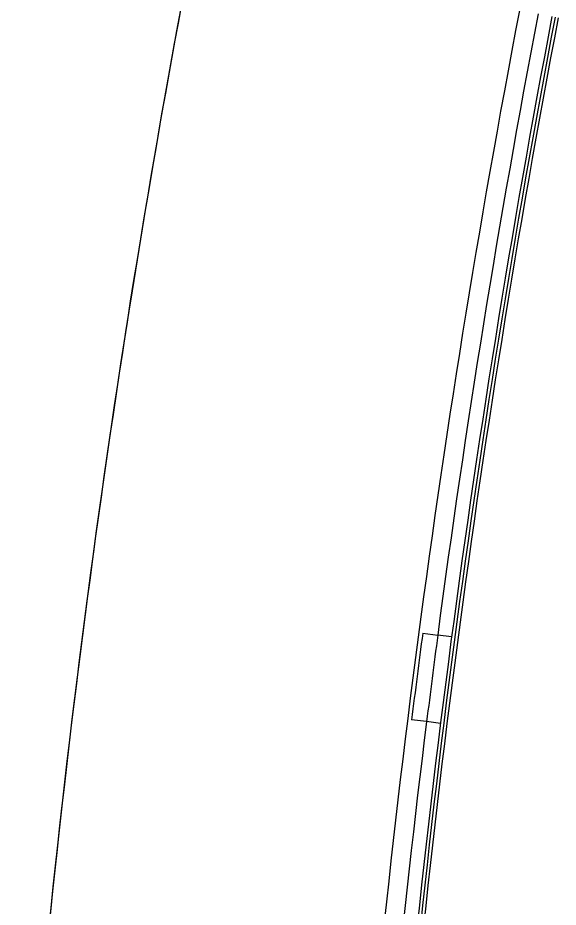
# Model space of a CAD drawing. Extents: x 58467 to 79089, y -33726 to -17391.
# Drawn here: x 70632.132 to 70632.784, y -20378.227 to -20377.155 of the extents above; entities that cross this region are included whole.
import ezdxf

# ---------------------------------------------------------------- set-up
doc = ezdxf.new("R2010")
doc.units = 0
doc.header["$LTSCALE"] = 100
doc.layers.add('PROSISTEM Güney TÜRKOĞLU', color=7, linetype='Continuous')

# ---------------------------------------------------------------- blocks, each defined once
blk = doc.blocks.new('A$C689D2506')
at = {"layer": 'PROSISTEM Güney TÜRKOĞLU', "color": 30, "linetype": 'Continuous'}
for p, q in [((6.9964, 6.9532), (6.9939, 6.9342)), ((7.1152, 6.938), (7.1128, 6.9189)), ((6.9911, 6.9136), (6.9939, 6.9342)), ((7.1128, 6.9189), (7.1102, 6.8982))]:
    blk.add_line(p, q, dxfattribs=at)
for centre, radius, start, end in [((8.9812, 21.9189), 15.0879, 259.16993, 265.98328), ((8.9812, 21.9189), 15.0967, 259.16993, 265.98328), ((8.9812, 21.9189), 15.0923, 259.16993, 265.98328), ((8.9812, 21.9189), 15.116, 259.16993, 262.44552), ((8.9812, 21.9189), 15.1422, 259.16993, 265.98328), ((8.9812, 21.9189), 15.1159, 262.44552, 262.89996), ((8.9812, 21.9189), 15.1367, 262.44552, 262.89996), ((8.9812, 21.9189), 15.116, 262.89996, 265.98328), ((8.9812, 21.9189), 15.6, 259.16993, 265.98328), ((8.9815, 21.9216), 15.6026, 259.24102, 265.98262)]:
    blk.add_arc(centre, radius, start, end, dxfattribs=at)
blk = doc.blocks.new('A$C24637210')
at = {"layer": 'PROSISTEM Güney TÜRKOĞLU', "rotation": 90}
blk.add_blockref('A$C689D2506', (73.6765, 14.95), dxfattribs=at)
blk = doc.blocks.new('FRN35_A_R')
at = {"layer": 'PROSISTEM Güney TÜRKOĞLU', "xscale": 0.8777, "yscale": 0.8777, "zscale": 0.8777, "rotation": 270}
blk.add_blockref('A$C24637210', (90777.3931, -1900.616), dxfattribs=at)

msp = doc.modelspace()

# ---------------------------------------------------------------- block references
at = {"rotation": 270}
msp.add_blockref('FRN35_A_R', (72591.8344, 70418.7547), dxfattribs=at)

doc.saveas('drawing.dxf')
